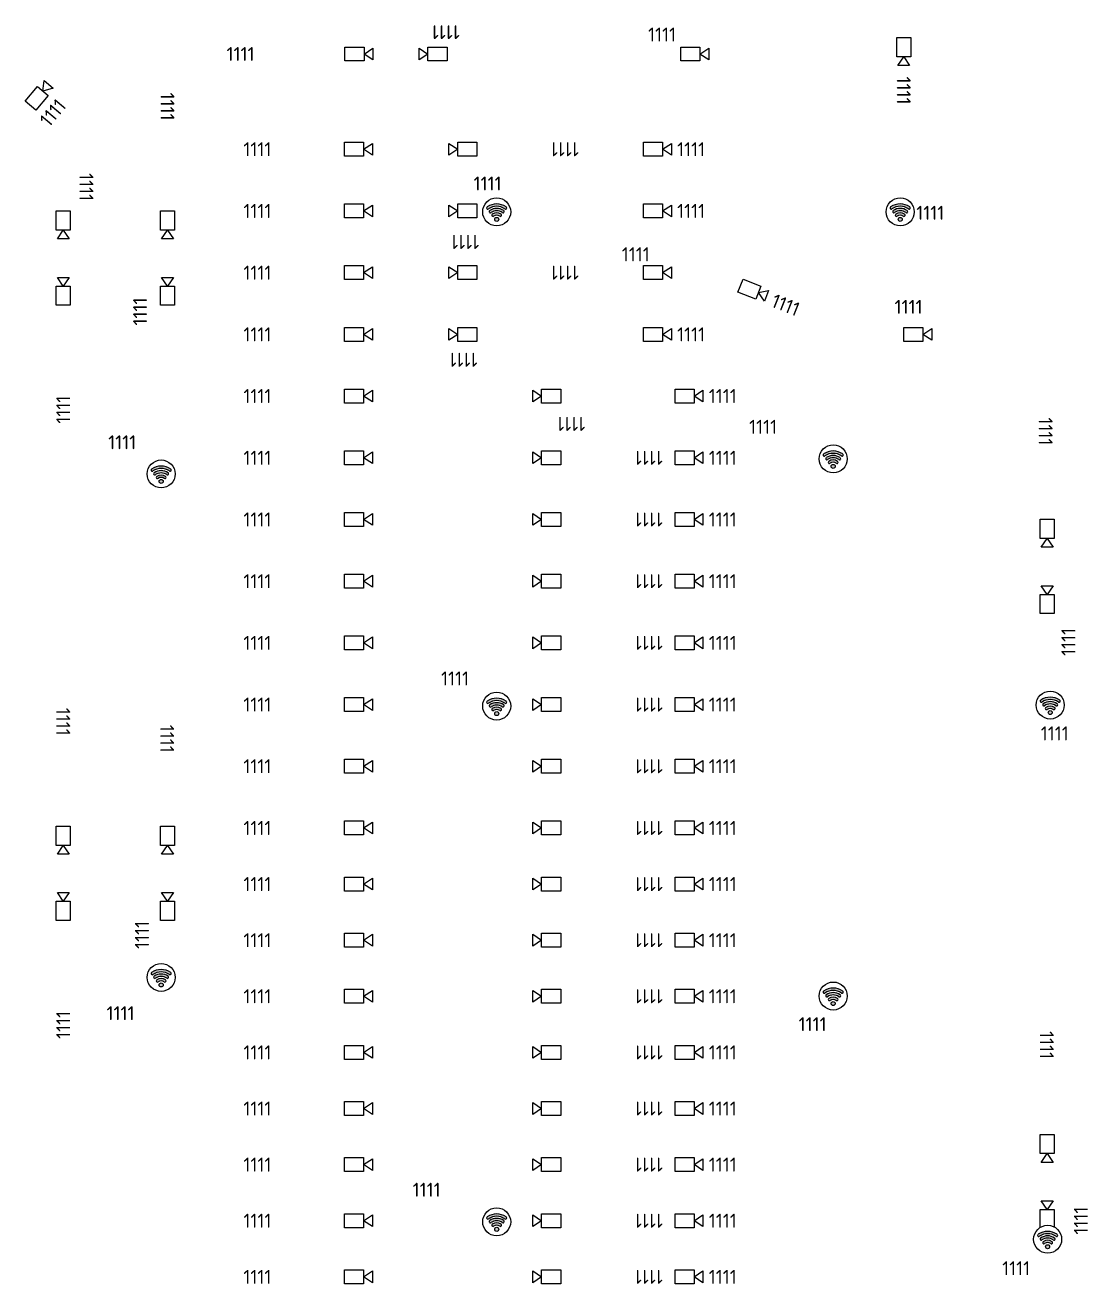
# Model space of a CAD drawing. Header units: millimetres. Extents: x -620 to 492225, y -805 to 106936.
# Drawn here: x 454245 to 492225, y 55338 to 100349 of the extents above; entities that cross this region are included whole.
import ezdxf
from ezdxf.enums import TextEntityAlignment as Align

# ---------------------------------------------------------------- set-up
doc = ezdxf.new("R2010")
doc.units = ezdxf.units.MM
doc.set_wipeout_variables(frame=1)
for name, color, linetype in [('_WB_ATTR', 7, 'Continuous'), ('_WB_CAM_dome_2.8', 82, 'Continuous'), ('_WB_CAM_dome_4.0', 5, 'Continuous'), ('_WB_HIDDEN_ATTR', 7, 'Continuous'), ('_WB_WIFI_505', 5, 'Continuous')]:
    doc.layers.add(name, color=color, linetype=linetype)
doc.styles.add('WB_ISOCPEUR', font='isocpeur.ttf')

# ---------------------------------------------------------------- blocks, each defined once
blk = doc.blocks.new('camera')
at = {"layer": '_WB_ATTR', "style": 'WB_ISOCPEUR', "flags": 8}
blk.add_attdef('NAME', text='', height=250, dxfattribs=at).set_placement((619, 11), align=Align.MIDDLE_LEFT)
at = {"layer": '_WB_HIDDEN_ATTR', "style": 'WB_ISOCPEUR', "flags": 1}
for tag, p in [('MAC', (0, -671)), ('SERIAL_NUMBER', (0, -1002)), ('ICON', (0, -1333))]:
    blk.add_attdef(tag, text='', height=250, dxfattribs=at).set_placement(p, align=Align.MIDDLE_LEFT)
at = {"color": 255}
blk.add_wipeout([(0, 125), (343, 125), (343, 0), (500, 105), (500, -105), (343, 0), (343, -125), (0, -125)], dxfattribs=at)
blk.add_lwpolyline([(0, 125), (343, 125), (343, -125), (0, -125)], close=True)
blk.add_lwpolyline([(343, 0), (500, 105), (500, -105), (343, 0)])
at = {"layer": '_WB_HIDDEN_ATTR', "style": 'WB_ISOCPEUR', "flags": 1}
blk.add_attdef('IP', text='', height=250, dxfattribs=at).set_placement((0, -340), align=Align.MIDDLE_LEFT)
blk = doc.blocks.new('AP')
at = {"layer": '_WB_ATTR', "style": 'WB_ISOCPEUR', "flags": 8}
blk.add_attdef('NAME', text='', height=250, dxfattribs=at).set_placement((369, 11), align=Align.MIDDLE_LEFT)
at = {"layer": '_WB_HIDDEN_ATTR', "style": 'WB_ISOCPEUR', "flags": 1}
for tag, p in [('MAC', (-250, -753)), ('SERIAL_NUMBER', (-250, -1084)), ('ICON', (-250, -1416))]:
    blk.add_attdef(tag, text='', height=250, dxfattribs=at).set_placement(p, align=Align.MIDDLE_LEFT)
at = {"color": 255}
blk.add_wipeout([(0, 250), (-13, 250), (-22, 249), (-33, 248), (-48, 245), (-57, 243), (-71, 240), (-81, 237), (-94, 232), (-107, 226), (-121, 219), (-135, 210), (-148, 201), (-164, 188), (-172, 181), (-182, 171), (-191, 161), (-198, 152), (-205, 143), (-211, 134), (-218, 122), (-224, 111), (-230, 99), (-234, 88), (-238, 77), (-241, 65), (-244, 54), (-246, 44), (-248, 34), (-249, 18), (-250, 6), (-250, -10), (-249, -25), (-247, -41), (-244, -56), (-239, -73), (-236, -82), (-233, -92), (-226, -107), (-221, -117), (-214, -129), (-206, -142), (-197, -154), (-191, -161), (-186, -168), (-178, -176), (-172, -182), (-165, -188), (-157, -195), (-150, -200), (-143, -205), (-133, -212), (-125, -216), (-114, -223), (-104, -227), (-94, -232), (-84, -235), (-74, -239), (-63, -242), (-54, -244), (-41, -247), (-28, -248), (-14, -250), (0, -250), (16, -249), (34, -248), (51, -245), (62, -242), (78, -237), (91, -233), (108, -226), (120, -219), (130, -213), (140, -207), (151, -199), (161, -191), (173, -181), (173, -181), (187, -166), (198, -153), (198, -153), (207, -141), (211, -134), (217, -124), (223, -114), (223, -114), (228, -103), (232, -92), (238, -78), (241, -66), (244, -57), (246, -43), (248, -34), (249, -23), (250, -8), (250, 6), (249, 17), (248, 30), (247, 38), (247, 38), (246, 45), (244, 55), (242, 64), (239, 74), (236, 83), (232, 92), (226, 106), (220, 118), (212, 133), (204, 144), (199, 151), (191, 161), (186, 167), (176, 178), (165, 188), (154, 197), (146, 203), (138, 208), (127, 216), (110, 225), (96, 231), (87, 234), (81, 237), (66, 241), (59, 243), (48, 245), (38, 247), (32, 248), (21, 249), (12, 250)], dxfattribs=at)
h = blk.add_hatch(color=256)
h.dxf.hatch_style = 1
h.paths.add_polyline_path([(-171, 87, 1), (-147, 53, -0.313169), (147, 53, 1), (171, 87, 0.313169)])
h.paths.add_polyline_path([(101, -13, 1), (125, 22, 0.313169), (-125, 22, 1), (-101, -13, -0.313169)])
h.paths.add_polyline_path([(79, -44, 0.313169), (-79, -44, 1), (-55, -79, -0.313169), (55, -79, 1)])
h.paths.add_polyline_path([(36, -134, 1), (-36, -134, 1)])
for centre, radius in [((0, 0), 250), ((0, -134), 36)]:
    blk.add_circle(centre, radius)
for centre, radius, start, end in [((-159, 70), 21, 124.7778, 304.7778), ((0, -158), 299, 55.2222, 124.7778), ((0, -158), 257, 55.2222, 124.7778), ((-113, 4), 21, 124.7778, 304.7778), ((0, -158), 219, 55.2222, 124.7778), ((0, -158), 177, 55.2222, 124.7778), ((0, -158), 177, 55.2222, 124.7778), ((113, 4), 21, 235.2222, 55.2222), ((159, 70), 21, 235.2222, 55.2222), ((-67, -61), 21, 124.7778, 304.7778), ((0, -158), 139, 55.2222, 124.7778), ((0, -158), 97, 55.2222, 124.7778), ((67, -61), 21, 235.2222, 55.2222)]:
    blk.add_arc(centre, radius, start, end)
at = {"layer": '_WB_HIDDEN_ATTR', "style": 'WB_ISOCPEUR', "flags": 1}
blk.add_attdef('IP', text='', height=250, dxfattribs=at).set_placement((-250, -422), align=Align.MIDDLE_LEFT)

msp = doc.modelspace()

# ---------------------------------------------------------------- block references
at = {"layer": '_WB_CAM_dome_2.8', "color": 5}
ref = msp.add_blockref('camera', (469323, 99318), dxfattribs=dict(at, xscale=2, yscale=2, zscale=2, rotation=179.999999999996))
ref.add_attrib('NAME', '1111', dxfattribs={"layer": '_WB_ATTR', "height": 500, "rotation": 180, "style": 'WB_ISOCPEUR'}).set_placement((469780, 100101), align=Align.MIDDLE_LEFT)
ref = msp.add_blockref('camera', (477675, 99318), dxfattribs=dict(at, xscale=2, yscale=2, zscale=2))
ref.add_attrib('NAME', '1111', dxfattribs={"layer": '_WB_ATTR', "height": 500, "rotation": 360, "style": 'WB_ISOCPEUR'}).set_placement((476507, 100016), align=Align.MIDDLE_LEFT)
ref = msp.add_blockref('camera', (465675, 99318), dxfattribs=dict(at, xscale=2, yscale=2, zscale=2))
ref.add_attrib('NAME', '1111', dxfattribs={"layer": '_WB_ATTR', "height": 500, "rotation": 360, "style": 'WB_ISOCPEUR'}).set_placement((461442, 99318), align=Align.MIDDLE_LEFT)
ref = msp.add_blockref('camera', (485646, 99904, 0), dxfattribs=dict(at, xscale=2, yscale=2, zscale=2, rotation=270))
ref.add_attrib('NAME', '1111', dxfattribs={"layer": '_WB_ATTR', "height": 500, "rotation": 270, "style": 'WB_ISOCPEUR'}).set_placement((485646, 98512, 0), align=Align.MIDDLE_LEFT)
ref = msp.add_blockref('camera', (454437, 97465), dxfattribs=dict(at, xscale=2, yscale=2, zscale=2, rotation=49.95327229151026))
ref.add_attrib('NAME', '1111', dxfattribs={"layer": '_WB_ATTR', "height": 500, "rotation": 49.9533, "style": 'WB_ISOCPEUR'}).set_placement((454910, 96833), align=Align.MIDDLE_LEFT)
ref = msp.add_blockref('camera', (459331, 93705), dxfattribs=dict(at, xscale=2, yscale=2, zscale=2, rotation=270))
ref.add_attrib('NAME', '1111', dxfattribs={"layer": '_WB_ATTR', "height": 500, "rotation": 270, "style": 'WB_ISOCPEUR'}).set_placement((459331, 97939), align=Align.MIDDLE_LEFT)
ref = msp.add_blockref('camera', (455605, 93705), dxfattribs=dict(at, xscale=2, yscale=2, zscale=2, rotation=270))
ref.add_attrib('NAME', '1111', dxfattribs={"layer": '_WB_ATTR', "height": 500, "rotation": 270, "style": 'WB_ISOCPEUR'}).set_placement((456433, 95058), align=Align.MIDDLE_LEFT)
ref = msp.add_blockref('camera', (455605, 90331), dxfattribs=dict(at, xscale=2, yscale=2, zscale=2, rotation=90))
ref.add_attrib('NAME', '1111', dxfattribs={"layer": '_WB_ATTR', "height": 500, "rotation": 90, "style": 'WB_ISOCPEUR'}).set_placement((455605, 86098), align=Align.MIDDLE_LEFT)
ref = msp.add_blockref('camera', (459331, 90331), dxfattribs=dict(at, xscale=2, yscale=2, zscale=2, rotation=90))
ref.add_attrib('NAME', '1111', dxfattribs={"layer": '_WB_ATTR', "height": 500, "rotation": 90, "style": 'WB_ISOCPEUR'}).set_placement((458350, 89610), align=Align.MIDDLE_LEFT)
ref = msp.add_blockref('camera', (479811, 91038, 0), dxfattribs=dict(at, xscale=2, yscale=2, zscale=2, rotation=338.3868445588878))
ref.add_attrib('NAME', '1111', dxfattribs={"layer": '_WB_ATTR', "height": 500, "rotation": 338.3868, "style": 'WB_ISOCPEUR'}).set_placement((480961, 90527, 0), align=Align.MIDDLE_LEFT)
ref = msp.add_blockref('camera', (485646, 89292, 0), dxfattribs=dict(at, xscale=2, yscale=2, zscale=2))
ref.add_attrib('NAME', '1111', dxfattribs={"layer": '_WB_ATTR', "height": 500, "rotation": 360, "style": 'WB_ISOCPEUR'}).set_placement((485318, 90276, 0), align=Align.MIDDLE_LEFT)
ref = msp.add_blockref('camera', (490772, 82679, 0), dxfattribs=dict(at, xscale=2, yscale=2, zscale=2, rotation=270))
ref.add_attrib('NAME', '1111', dxfattribs={"layer": '_WB_ATTR', "height": 500, "rotation": 270, "style": 'WB_ISOCPEUR'}).set_placement((490717, 86324, 0), align=Align.MIDDLE_LEFT)
ref = msp.add_blockref('camera', (490772, 79305, 0), dxfattribs=dict(at, xscale=2, yscale=2, zscale=2, rotation=90))
ref.add_attrib('NAME', '1111', dxfattribs={"layer": '_WB_ATTR', "height": 500, "rotation": 90, "style": 'WB_ISOCPEUR'}).set_placement((491531, 77791, 0), align=Align.MIDDLE_LEFT)
ref = msp.add_blockref('camera', (455605, 71705), dxfattribs=dict(at, xscale=2, yscale=2, zscale=2, rotation=270))
ref.add_attrib('NAME', '1111', dxfattribs={"layer": '_WB_ATTR', "height": 500, "rotation": 270, "style": 'WB_ISOCPEUR'}).set_placement((455605, 75939), align=Align.MIDDLE_LEFT)
ref = msp.add_blockref('camera', (459331, 71705), dxfattribs=dict(at, xscale=2, yscale=2, zscale=2, rotation=270))
ref.add_attrib('NAME', '1111', dxfattribs={"layer": '_WB_ATTR', "height": 500, "rotation": 270, "style": 'WB_ISOCPEUR'}).set_placement((459320, 75329), align=Align.MIDDLE_LEFT)
ref = msp.add_blockref('camera', (455605, 68331), dxfattribs=dict(at, xscale=2, yscale=2, zscale=2, rotation=90))
ref.add_attrib('NAME', '1111', dxfattribs={"layer": '_WB_ATTR', "height": 500, "rotation": 90, "style": 'WB_ISOCPEUR'}).set_placement((455605, 64098), align=Align.MIDDLE_LEFT)
ref = msp.add_blockref('camera', (459331, 68331), dxfattribs=dict(at, xscale=2, yscale=2, zscale=2, rotation=90))
ref.add_attrib('NAME', '1111', dxfattribs={"layer": '_WB_ATTR', "height": 500, "rotation": 90, "style": 'WB_ISOCPEUR'}).set_placement((458419, 67315), align=Align.MIDDLE_LEFT)
ref = msp.add_blockref('camera', (490772, 60679, 0), dxfattribs=dict(at, xscale=2, yscale=2, zscale=2, rotation=270))
ref.add_attrib('NAME', '1111', dxfattribs={"layer": '_WB_ATTR', "height": 500, "rotation": 270, "style": 'WB_ISOCPEUR'}).set_placement((490761, 64375, 0), align=Align.MIDDLE_LEFT)
ref = msp.add_blockref('camera', (490772, 57305, 0), dxfattribs=dict(at, xscale=2, yscale=2, zscale=2, rotation=90))
ref.add_attrib('NAME', '1111', dxfattribs={"layer": '_WB_ATTR', "height": 500, "rotation": 90, "style": 'WB_ISOCPEUR'}).set_placement((491976, 57099, 0), align=Align.MIDDLE_LEFT)
at = {"layer": '_WB_CAM_dome_4.0', "color": 5}
ref = msp.add_blockref('camera', (465656, 95912, 0), dxfattribs=dict(at, xscale=2, yscale=2, zscale=2))
ref.add_attrib('NAME', '1111', dxfattribs={"layer": '_WB_ATTR', "height": 500, "style": 'WB_ISOCPEUR'}).set_placement((462043, 95912, 0), align=Align.MIDDLE_LEFT)
ref = msp.add_blockref('camera', (470389, 95912, 0), dxfattribs=dict(at, xscale=2, yscale=2, zscale=2, rotation=180))
ref.add_attrib('NAME', '1111', dxfattribs={"layer": '_WB_ATTR', "height": 500, "rotation": 180, "style": 'WB_ISOCPEUR'}).set_placement((474036, 95912, 0), align=Align.MIDDLE_LEFT)
ref = msp.add_blockref('camera', (476343, 95912, 0), dxfattribs=dict(at, xscale=2, yscale=2, zscale=2))
ref.add_attrib('NAME', '1111', dxfattribs={"layer": '_WB_ATTR', "height": 500, "style": 'WB_ISOCPEUR'}).set_placement((477546, 95912, 0), align=Align.MIDDLE_LEFT)
ref = msp.add_blockref('camera', (465656, 93705, 0), dxfattribs=dict(at, xscale=2, yscale=2, zscale=2))
ref.add_attrib('NAME', '1111', dxfattribs={"layer": '_WB_ATTR', "height": 500, "style": 'WB_ISOCPEUR'}).set_placement((462043, 93705, 0), align=Align.MIDDLE_LEFT)
ref = msp.add_blockref('camera', (470389, 93705, 0), dxfattribs=dict(at, xscale=2, yscale=2, zscale=2, rotation=180))
ref.add_attrib('NAME', '1111', dxfattribs={"layer": '_WB_ATTR', "height": 500, "rotation": 180, "style": 'WB_ISOCPEUR'}).set_placement((470475, 92598, 0), align=Align.MIDDLE_LEFT)
ref = msp.add_blockref('camera', (476343, 93705, 0), dxfattribs=dict(at, xscale=2, yscale=2, zscale=2))
ref.add_attrib('NAME', '1111', dxfattribs={"layer": '_WB_ATTR', "height": 500, "style": 'WB_ISOCPEUR'}).set_placement((477546, 93705, 0), align=Align.MIDDLE_LEFT)
ref = msp.add_blockref('camera', (476343, 91499, 0), dxfattribs=dict(at, xscale=2, yscale=2, zscale=2))
ref.add_attrib('NAME', '1111', dxfattribs={"layer": '_WB_ATTR', "height": 500, "style": 'WB_ISOCPEUR'}).set_placement((475566, 92155, 0), align=Align.MIDDLE_LEFT)
ref = msp.add_blockref('camera', (465656, 91499, 0), dxfattribs=dict(at, xscale=2, yscale=2, zscale=2))
ref.add_attrib('NAME', '1111', dxfattribs={"layer": '_WB_ATTR', "height": 500, "style": 'WB_ISOCPEUR'}).set_placement((462043, 91499, 0), align=Align.MIDDLE_LEFT)
ref = msp.add_blockref('camera', (470389, 91499, 0), dxfattribs=dict(at, xscale=2, yscale=2, zscale=2, rotation=180))
ref.add_attrib('NAME', '1111', dxfattribs={"layer": '_WB_ATTR', "height": 500, "rotation": 180, "style": 'WB_ISOCPEUR'}).set_placement((474036, 91499, 0), align=Align.MIDDLE_LEFT)
ref = msp.add_blockref('camera', (465656, 89292, 0), dxfattribs=dict(at, xscale=2, yscale=2, zscale=2))
ref.add_attrib('NAME', '1111', dxfattribs={"layer": '_WB_ATTR', "height": 500, "style": 'WB_ISOCPEUR'}).set_placement((462043, 89292, 0), align=Align.MIDDLE_LEFT)
ref = msp.add_blockref('camera', (470389, 89292, 0), dxfattribs=dict(at, xscale=2, yscale=2, zscale=2, rotation=180))
ref.add_attrib('NAME', '1111', dxfattribs={"layer": '_WB_ATTR', "height": 500, "rotation": 180, "style": 'WB_ISOCPEUR'}).set_placement((470412, 88385, 0), align=Align.MIDDLE_LEFT)
ref = msp.add_blockref('camera', (476343, 89292, 0), dxfattribs=dict(at, xscale=2, yscale=2, zscale=2))
ref.add_attrib('NAME', '1111', dxfattribs={"layer": '_WB_ATTR', "height": 500, "style": 'WB_ISOCPEUR'}).set_placement((477546, 89292, 0), align=Align.MIDDLE_LEFT)
ref = msp.add_blockref('camera', (465656, 87086, 0), dxfattribs=dict(at, xscale=2, yscale=2, zscale=2))
ref.add_attrib('NAME', '1111', dxfattribs={"layer": '_WB_ATTR', "height": 500, "style": 'WB_ISOCPEUR'}).set_placement((462043, 87086, 0), align=Align.MIDDLE_LEFT)
ref = msp.add_blockref('camera', (473389, 87086, 0), dxfattribs=dict(at, xscale=2, yscale=2, zscale=2, rotation=180))
ref.add_attrib('NAME', '1111', dxfattribs={"layer": '_WB_ATTR', "height": 500, "rotation": 180, "style": 'WB_ISOCPEUR'}).set_placement((474266, 86091, 0), align=Align.MIDDLE_LEFT)
ref = msp.add_blockref('camera', (477471, 87086, 0), dxfattribs=dict(at, xscale=2, yscale=2, zscale=2))
ref.add_attrib('NAME', '1111', dxfattribs={"layer": '_WB_ATTR', "height": 500, "style": 'WB_ISOCPEUR'}).set_placement((478674, 87086, 0), align=Align.MIDDLE_LEFT)
ref = msp.add_blockref('camera', (465656, 84879, 0), dxfattribs=dict(at, xscale=2, yscale=2, zscale=2))
ref.add_attrib('NAME', '1111', dxfattribs={"layer": '_WB_ATTR', "height": 500, "style": 'WB_ISOCPEUR'}).set_placement((462043, 84879, 0), align=Align.MIDDLE_LEFT)
ref = msp.add_blockref('camera', (473389, 84879, 0), dxfattribs=dict(at, xscale=2, yscale=2, zscale=2, rotation=180))
ref.add_attrib('NAME', '1111', dxfattribs={"layer": '_WB_ATTR', "height": 500, "rotation": 180, "style": 'WB_ISOCPEUR'}).set_placement((477036, 84879, 0), align=Align.MIDDLE_LEFT)
ref = msp.add_blockref('camera', (477471, 84879, 0), dxfattribs=dict(at, xscale=2, yscale=2, zscale=2))
ref.add_attrib('NAME', '1111', dxfattribs={"layer": '_WB_ATTR', "height": 500, "style": 'WB_ISOCPEUR'}).set_placement((478674, 84879, 0), align=Align.MIDDLE_LEFT)
ref = msp.add_blockref('camera', (465656, 82673, 0), dxfattribs=dict(at, xscale=2, yscale=2, zscale=2))
ref.add_attrib('NAME', '1111', dxfattribs={"layer": '_WB_ATTR', "height": 500, "style": 'WB_ISOCPEUR'}).set_placement((462043, 82673, 0), align=Align.MIDDLE_LEFT)
ref = msp.add_blockref('camera', (473389, 82673, 0), dxfattribs=dict(at, xscale=2, yscale=2, zscale=2, rotation=180))
ref.add_attrib('NAME', '1111', dxfattribs={"layer": '_WB_ATTR', "height": 500, "rotation": 180, "style": 'WB_ISOCPEUR'}).set_placement((477036, 82673, 0), align=Align.MIDDLE_LEFT)
ref = msp.add_blockref('camera', (477471, 82673, 0), dxfattribs=dict(at, xscale=2, yscale=2, zscale=2))
ref.add_attrib('NAME', '1111', dxfattribs={"layer": '_WB_ATTR', "height": 500, "style": 'WB_ISOCPEUR'}).set_placement((478674, 82673, 0), align=Align.MIDDLE_LEFT)
ref = msp.add_blockref('camera', (465656, 80466, 0), dxfattribs=dict(at, xscale=2, yscale=2, zscale=2))
ref.add_attrib('NAME', '1111', dxfattribs={"layer": '_WB_ATTR', "height": 500, "style": 'WB_ISOCPEUR'}).set_placement((462043, 80466, 0), align=Align.MIDDLE_LEFT)
ref = msp.add_blockref('camera', (473389, 80466, 0), dxfattribs=dict(at, xscale=2, yscale=2, zscale=2, rotation=180))
ref.add_attrib('NAME', '1111', dxfattribs={"layer": '_WB_ATTR', "height": 500, "rotation": 180, "style": 'WB_ISOCPEUR'}).set_placement((477036, 80466, 0), align=Align.MIDDLE_LEFT)
ref = msp.add_blockref('camera', (477471, 80466, 0), dxfattribs=dict(at, xscale=2, yscale=2, zscale=2))
ref.add_attrib('NAME', '1111', dxfattribs={"layer": '_WB_ATTR', "height": 500, "style": 'WB_ISOCPEUR'}).set_placement((478674, 80466, 0), align=Align.MIDDLE_LEFT)
ref = msp.add_blockref('camera', (465656, 78260, 0), dxfattribs=dict(at, xscale=2, yscale=2, zscale=2))
ref.add_attrib('NAME', '1111', dxfattribs={"layer": '_WB_ATTR', "height": 500, "style": 'WB_ISOCPEUR'}).set_placement((462043, 78260, 0), align=Align.MIDDLE_LEFT)
ref = msp.add_blockref('camera', (473389, 78260, 0), dxfattribs=dict(at, xscale=2, yscale=2, zscale=2, rotation=180))
ref.add_attrib('NAME', '1111', dxfattribs={"layer": '_WB_ATTR', "height": 500, "rotation": 180, "style": 'WB_ISOCPEUR'}).set_placement((477036, 78260, 0), align=Align.MIDDLE_LEFT)
ref = msp.add_blockref('camera', (477471, 78260, 0), dxfattribs=dict(at, xscale=2, yscale=2, zscale=2))
ref.add_attrib('NAME', '1111', dxfattribs={"layer": '_WB_ATTR', "height": 500, "style": 'WB_ISOCPEUR'}).set_placement((478674, 78260, 0), align=Align.MIDDLE_LEFT)
ref = msp.add_blockref('camera', (465656, 76053, 0), dxfattribs=dict(at, xscale=2, yscale=2, zscale=2))
ref.add_attrib('NAME', '1111', dxfattribs={"layer": '_WB_ATTR', "height": 500, "style": 'WB_ISOCPEUR'}).set_placement((462043, 76053, 0), align=Align.MIDDLE_LEFT)
ref = msp.add_blockref('camera', (473389, 76053, 0), dxfattribs=dict(at, xscale=2, yscale=2, zscale=2, rotation=180))
ref.add_attrib('NAME', '1111', dxfattribs={"layer": '_WB_ATTR', "height": 500, "rotation": 180, "style": 'WB_ISOCPEUR'}).set_placement((477036, 76053, 0), align=Align.MIDDLE_LEFT)
ref = msp.add_blockref('camera', (477471, 76053, 0), dxfattribs=dict(at, xscale=2, yscale=2, zscale=2))
ref.add_attrib('NAME', '1111', dxfattribs={"layer": '_WB_ATTR', "height": 500, "style": 'WB_ISOCPEUR'}).set_placement((478674, 76053, 0), align=Align.MIDDLE_LEFT)
ref = msp.add_blockref('camera', (465656, 73847, 0), dxfattribs=dict(at, xscale=2, yscale=2, zscale=2))
ref.add_attrib('NAME', '1111', dxfattribs={"layer": '_WB_ATTR', "height": 500, "style": 'WB_ISOCPEUR'}).set_placement((462043, 73847, 0), align=Align.MIDDLE_LEFT)
ref = msp.add_blockref('camera', (473389, 73847, 0), dxfattribs=dict(at, xscale=2, yscale=2, zscale=2, rotation=180))
ref.add_attrib('NAME', '1111', dxfattribs={"layer": '_WB_ATTR', "height": 500, "rotation": 180, "style": 'WB_ISOCPEUR'}).set_placement((477036, 73847, 0), align=Align.MIDDLE_LEFT)
ref = msp.add_blockref('camera', (477471, 73847, 0), dxfattribs=dict(at, xscale=2, yscale=2, zscale=2))
ref.add_attrib('NAME', '1111', dxfattribs={"layer": '_WB_ATTR', "height": 500, "style": 'WB_ISOCPEUR'}).set_placement((478674, 73847, 0), align=Align.MIDDLE_LEFT)
ref = msp.add_blockref('camera', (465656, 71640, 0), dxfattribs=dict(at, xscale=2, yscale=2, zscale=2))
ref.add_attrib('NAME', '1111', dxfattribs={"layer": '_WB_ATTR', "height": 500, "style": 'WB_ISOCPEUR'}).set_placement((462043, 71640, 0), align=Align.MIDDLE_LEFT)
ref = msp.add_blockref('camera', (473389, 71640, 0), dxfattribs=dict(at, xscale=2, yscale=2, zscale=2, rotation=180))
ref.add_attrib('NAME', '1111', dxfattribs={"layer": '_WB_ATTR', "height": 500, "rotation": 180, "style": 'WB_ISOCPEUR'}).set_placement((477036, 71640, 0), align=Align.MIDDLE_LEFT)
ref = msp.add_blockref('camera', (477471, 71640, 0), dxfattribs=dict(at, xscale=2, yscale=2, zscale=2))
ref.add_attrib('NAME', '1111', dxfattribs={"layer": '_WB_ATTR', "height": 500, "style": 'WB_ISOCPEUR'}).set_placement((478674, 71640, 0), align=Align.MIDDLE_LEFT)
ref = msp.add_blockref('camera', (465656, 69634, 0), dxfattribs=dict(at, xscale=2, yscale=2, zscale=2))
ref.add_attrib('NAME', '1111', dxfattribs={"layer": '_WB_ATTR', "height": 500, "style": 'WB_ISOCPEUR'}).set_placement((462043, 69634, 0), align=Align.MIDDLE_LEFT)
ref = msp.add_blockref('camera', (473389, 69634, 0), dxfattribs=dict(at, xscale=2, yscale=2, zscale=2, rotation=180))
ref.add_attrib('NAME', '1111', dxfattribs={"layer": '_WB_ATTR', "height": 500, "rotation": 180, "style": 'WB_ISOCPEUR'}).set_placement((477036, 69634, 0), align=Align.MIDDLE_LEFT)
ref = msp.add_blockref('camera', (477471, 69634, 0), dxfattribs=dict(at, xscale=2, yscale=2, zscale=2))
ref.add_attrib('NAME', '1111', dxfattribs={"layer": '_WB_ATTR', "height": 500, "style": 'WB_ISOCPEUR'}).set_placement((478674, 69634, 0), align=Align.MIDDLE_LEFT)
ref = msp.add_blockref('camera', (465656, 67627, 0), dxfattribs=dict(at, xscale=2, yscale=2, zscale=2))
ref.add_attrib('NAME', '1111', dxfattribs={"layer": '_WB_ATTR', "height": 500, "style": 'WB_ISOCPEUR'}).set_placement((462043, 67627, 0), align=Align.MIDDLE_LEFT)
ref = msp.add_blockref('camera', (473389, 67627, 0), dxfattribs=dict(at, xscale=2, yscale=2, zscale=2, rotation=180))
ref.add_attrib('NAME', '1111', dxfattribs={"layer": '_WB_ATTR', "height": 500, "rotation": 180, "style": 'WB_ISOCPEUR'}).set_placement((477036, 67627, 0), align=Align.MIDDLE_LEFT)
ref = msp.add_blockref('camera', (477471, 67627, 0), dxfattribs=dict(at, xscale=2, yscale=2, zscale=2))
ref.add_attrib('NAME', '1111', dxfattribs={"layer": '_WB_ATTR', "height": 500, "style": 'WB_ISOCPEUR'}).set_placement((478674, 67627, 0), align=Align.MIDDLE_LEFT)
ref = msp.add_blockref('camera', (465656, 65621, 0), dxfattribs=dict(at, xscale=2, yscale=2, zscale=2))
ref.add_attrib('NAME', '1111', dxfattribs={"layer": '_WB_ATTR', "height": 500, "style": 'WB_ISOCPEUR'}).set_placement((462043, 65621, 0), align=Align.MIDDLE_LEFT)
ref = msp.add_blockref('camera', (473389, 65621, 0), dxfattribs=dict(at, xscale=2, yscale=2, zscale=2, rotation=180))
ref.add_attrib('NAME', '1111', dxfattribs={"layer": '_WB_ATTR', "height": 500, "rotation": 180, "style": 'WB_ISOCPEUR'}).set_placement((477036, 65621, 0), align=Align.MIDDLE_LEFT)
ref = msp.add_blockref('camera', (477471, 65621, 0), dxfattribs=dict(at, xscale=2, yscale=2, zscale=2))
ref.add_attrib('NAME', '1111', dxfattribs={"layer": '_WB_ATTR', "height": 500, "style": 'WB_ISOCPEUR'}).set_placement((478674, 65621, 0), align=Align.MIDDLE_LEFT)
ref = msp.add_blockref('camera', (465656, 63614, 0), dxfattribs=dict(at, xscale=2, yscale=2, zscale=2))
ref.add_attrib('NAME', '1111', dxfattribs={"layer": '_WB_ATTR', "height": 500, "style": 'WB_ISOCPEUR'}).set_placement((462043, 63614, 0), align=Align.MIDDLE_LEFT)
ref = msp.add_blockref('camera', (473389, 63614, 0), dxfattribs=dict(at, xscale=2, yscale=2, zscale=2, rotation=180))
ref.add_attrib('NAME', '1111', dxfattribs={"layer": '_WB_ATTR', "height": 500, "rotation": 180, "style": 'WB_ISOCPEUR'}).set_placement((477036, 63614, 0), align=Align.MIDDLE_LEFT)
ref = msp.add_blockref('camera', (477471, 63614, 0), dxfattribs=dict(at, xscale=2, yscale=2, zscale=2))
ref.add_attrib('NAME', '1111', dxfattribs={"layer": '_WB_ATTR', "height": 500, "style": 'WB_ISOCPEUR'}).set_placement((478674, 63614, 0), align=Align.MIDDLE_LEFT)
ref = msp.add_blockref('camera', (465656, 61608, 0), dxfattribs=dict(at, xscale=2, yscale=2, zscale=2))
ref.add_attrib('NAME', '1111', dxfattribs={"layer": '_WB_ATTR', "height": 500, "style": 'WB_ISOCPEUR'}).set_placement((462043, 61608, 0), align=Align.MIDDLE_LEFT)
ref = msp.add_blockref('camera', (473389, 61608, 0), dxfattribs=dict(at, xscale=2, yscale=2, zscale=2, rotation=180))
ref.add_attrib('NAME', '1111', dxfattribs={"layer": '_WB_ATTR', "height": 500, "rotation": 180, "style": 'WB_ISOCPEUR'}).set_placement((477036, 61608, 0), align=Align.MIDDLE_LEFT)
ref = msp.add_blockref('camera', (477471, 61608, 0), dxfattribs=dict(at, xscale=2, yscale=2, zscale=2))
ref.add_attrib('NAME', '1111', dxfattribs={"layer": '_WB_ATTR', "height": 500, "style": 'WB_ISOCPEUR'}).set_placement((478674, 61608, 0), align=Align.MIDDLE_LEFT)
ref = msp.add_blockref('camera', (465656, 59601, 0), dxfattribs=dict(at, xscale=2, yscale=2, zscale=2))
ref.add_attrib('NAME', '1111', dxfattribs={"layer": '_WB_ATTR', "height": 500, "style": 'WB_ISOCPEUR'}).set_placement((462043, 59601, 0), align=Align.MIDDLE_LEFT)
ref = msp.add_blockref('camera', (473389, 59601, 0), dxfattribs=dict(at, xscale=2, yscale=2, zscale=2, rotation=180))
ref.add_attrib('NAME', '1111', dxfattribs={"layer": '_WB_ATTR', "height": 500, "rotation": 180, "style": 'WB_ISOCPEUR'}).set_placement((477036, 59601, 0), align=Align.MIDDLE_LEFT)
ref = msp.add_blockref('camera', (477471, 59601, 0), dxfattribs=dict(at, xscale=2, yscale=2, zscale=2))
ref.add_attrib('NAME', '1111', dxfattribs={"layer": '_WB_ATTR', "height": 500, "style": 'WB_ISOCPEUR'}).set_placement((478674, 59601, 0), align=Align.MIDDLE_LEFT)
ref = msp.add_blockref('camera', (465656, 57595, 0), dxfattribs=dict(at, xscale=2, yscale=2, zscale=2))
ref.add_attrib('NAME', '1111', dxfattribs={"layer": '_WB_ATTR', "height": 500, "style": 'WB_ISOCPEUR'}).set_placement((462043, 57595, 0), align=Align.MIDDLE_LEFT)
ref = msp.add_blockref('camera', (473389, 57595, 0), dxfattribs=dict(at, xscale=2, yscale=2, zscale=2, rotation=180))
ref.add_attrib('NAME', '1111', dxfattribs={"layer": '_WB_ATTR', "height": 500, "rotation": 180, "style": 'WB_ISOCPEUR'}).set_placement((477036, 57595, 0), align=Align.MIDDLE_LEFT)
ref = msp.add_blockref('camera', (477471, 57595, 0), dxfattribs=dict(at, xscale=2, yscale=2, zscale=2))
ref.add_attrib('NAME', '1111', dxfattribs={"layer": '_WB_ATTR', "height": 500, "style": 'WB_ISOCPEUR'}).set_placement((478674, 57595, 0), align=Align.MIDDLE_LEFT)
ref = msp.add_blockref('camera', (465656, 55588, 0), dxfattribs=dict(at, xscale=2, yscale=2, zscale=2))
ref.add_attrib('NAME', '1111', dxfattribs={"layer": '_WB_ATTR', "height": 500, "style": 'WB_ISOCPEUR'}).set_placement((462043, 55588, 0), align=Align.MIDDLE_LEFT)
ref = msp.add_blockref('camera', (473389, 55588, 0), dxfattribs=dict(at, xscale=2, yscale=2, zscale=2, rotation=180))
ref.add_attrib('NAME', '1111', dxfattribs={"layer": '_WB_ATTR', "height": 500, "rotation": 180, "style": 'WB_ISOCPEUR'}).set_placement((477036, 55588, 0), align=Align.MIDDLE_LEFT)
ref = msp.add_blockref('camera', (477471, 55588, 0), dxfattribs=dict(at, xscale=2, yscale=2, zscale=2))
ref.add_attrib('NAME', '1111', dxfattribs={"layer": '_WB_ATTR', "height": 500, "style": 'WB_ISOCPEUR'}).set_placement((478674, 55588, 0), align=Align.MIDDLE_LEFT)
at = {"layer": '_WB_WIFI_505'}
ref = msp.add_blockref('AP', (485519, 93673), dxfattribs=dict(at, xscale=2, yscale=2, zscale=2))
ref.add_attrib('NAME', '1111', dxfattribs={"layer": '_WB_ATTR', "height": 500, "style": 'WB_ISOCPEUR'}).set_placement((486093, 93640), align=Align.MIDDLE_LEFT)
ref = msp.add_blockref('AP', (483124, 84839), dxfattribs=dict(at, xscale=2, yscale=2, zscale=2))
ref.add_attrib('NAME', '1111', dxfattribs={"layer": '_WB_ATTR', "height": 500, "style": 'WB_ISOCPEUR'}).set_placement((480119, 85987), align=Align.MIDDLE_LEFT)
ref = msp.add_blockref('AP', (459105, 84300), dxfattribs=dict(at, xscale=2, yscale=2, zscale=2))
ref.add_attrib('NAME', '1111', dxfattribs={"layer": '_WB_ATTR', "height": 500, "style": 'WB_ISOCPEUR'}).set_placement((457212, 85433), align=Align.MIDDLE_LEFT)
ref = msp.add_blockref('AP', (471097, 75998), dxfattribs=dict(at, xscale=2, yscale=2, zscale=2))
ref.add_attrib('NAME', '1111', dxfattribs={"layer": '_WB_ATTR', "height": 500, "style": 'WB_ISOCPEUR'}).set_placement((469106, 76986), align=Align.MIDDLE_LEFT)
ref = msp.add_blockref('AP', (490881, 76036), dxfattribs=dict(at, xscale=2, yscale=2, zscale=2))
ref.add_attrib('NAME', '1111', dxfattribs={"layer": '_WB_ATTR', "height": 500, "style": 'WB_ISOCPEUR'}).set_placement((490540, 75022), align=Align.MIDDLE_LEFT)
ref = msp.add_blockref('AP', (459105, 66295), dxfattribs=dict(at, xscale=2, yscale=2, zscale=2))
ref.add_attrib('NAME', '1111', dxfattribs={"layer": '_WB_ATTR', "height": 500, "style": 'WB_ISOCPEUR'}).set_placement((457153, 65017), align=Align.MIDDLE_LEFT)
ref = msp.add_blockref('AP', (483124, 65630), dxfattribs=dict(at, xscale=2, yscale=2, zscale=2))
ref.add_attrib('NAME', '1111', dxfattribs={"layer": '_WB_ATTR', "height": 500, "style": 'WB_ISOCPEUR'}).set_placement((481888, 64623), align=Align.MIDDLE_LEFT)
ref = msp.add_blockref('AP', (471097, 57555), dxfattribs=dict(at, xscale=2, yscale=2, zscale=2))
ref.add_attrib('NAME', '1111', dxfattribs={"layer": '_WB_ATTR', "height": 500, "style": 'WB_ISOCPEUR'}).set_placement((468091, 58703), align=Align.MIDDLE_LEFT)

# ---------------------------------------------------------------- next in the draw order: block references
ref = msp.add_blockref('AP', (471097, 93673), dxfattribs=dict(at, xscale=2, yscale=2, zscale=2))
ref.add_attrib('NAME', '1111', dxfattribs={"layer": '_WB_ATTR', "height": 500, "style": 'WB_ISOCPEUR'}).set_placement((470272, 94686), align=Align.MIDDLE_LEFT)
ref = msp.add_blockref('AP', (490789, 56933), dxfattribs=dict(at, xscale=2, yscale=2, zscale=2))
ref.add_attrib('NAME', '1111', dxfattribs={"layer": '_WB_ATTR', "height": 500, "style": 'WB_ISOCPEUR'}).set_placement((489162, 55897), align=Align.MIDDLE_LEFT)

doc.saveas('drawing.dxf')
